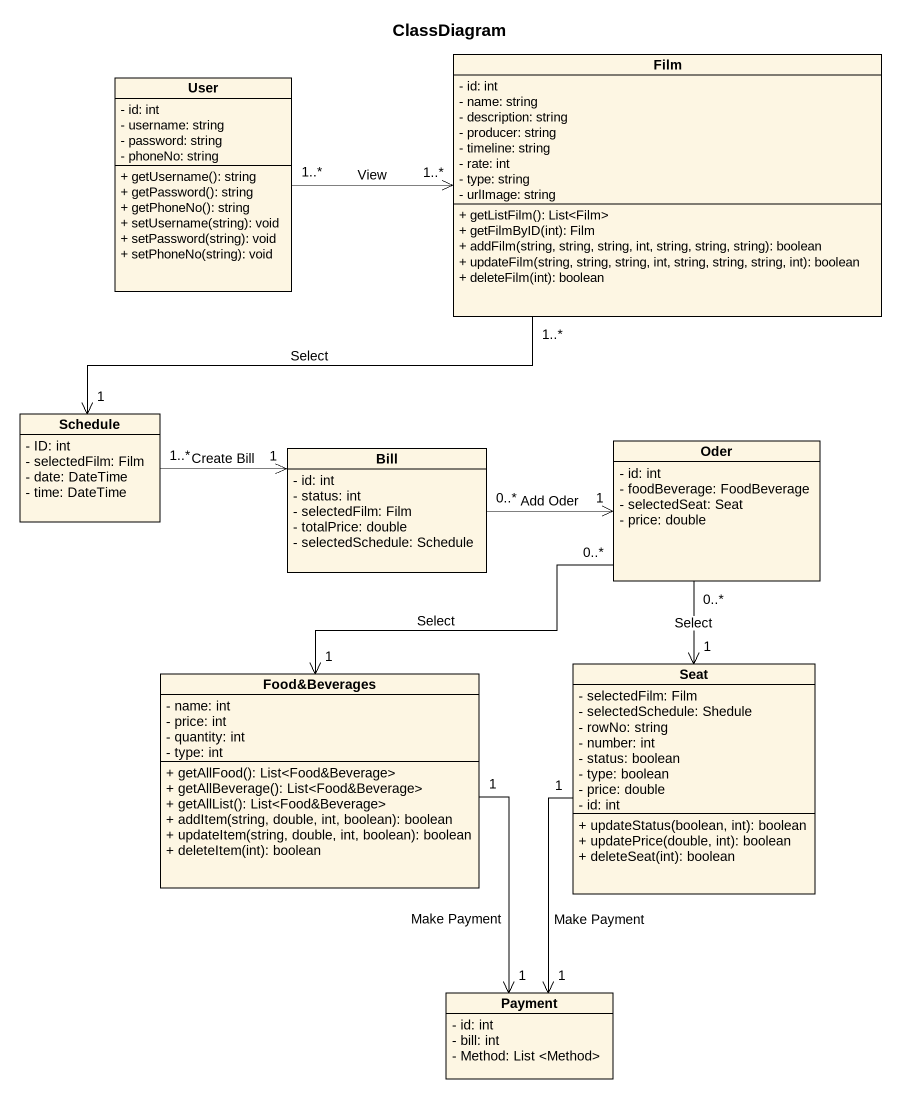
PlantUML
@startuml
title ClassDiagram
hide circle
hide empty members
skinparam classAttributeIconSize 0
class User {
  - id: int
  - username: string
  - password: string
  - phoneNo: string
  + getUsername(): string
  + getPassword(): string
  + getPhoneNo(): string
  + setUsername(string): void
  + setPassword(string): void
  + setPhoneNo(string): void
}
class Film {
  - id: int
  - name: string
  - description: string
  - producer: string
  - timeline: string
  - rate: int
  - type: string
  - urlImage: string
  + getListFilm(): List<Film>
  + getFilmByID(int): Film
  + addFilm(string, string, string, int, string, string, string): boolean
  + updateFilm(string, string, string, int, string, string, string, int): boolean
  + deleteFilm(int): boolean
}
class Schedule {
  - ID: int
  - selectedFilm: Film
  - date: DateTime
  - time: DateTime
}
class Bill {
  - id: int
  - status: int
  - selectedFilm: Film
  - totalPrice: double
  - selectedSchedule: Schedule
}
class Oder {
  - id: int
  - foodBeverage: FoodBeverage
  - selectedSeat: Seat
  - price: double
}
class "Food&Beverages" as Food_Beverages {
  - name: int
  - price: int
  - quantity: int
  - type: int
  + getAllFood(): List<Food&Beverage>
  + getAllBeverage(): List<Food&Beverage>
  + getAllList(): List<Food&Beverage>
  + addItem(string, double, int, boolean): boolean
  + updateItem(string, double, int, boolean): boolean
  + deleteItem(int): boolean
}
class Seat {
  - selectedFilm: Film
  - selectedSchedule: Shedule
  - rowNo: string
  - number: int
  - status: boolean
  - type: boolean
  - price: double
  - id: int
  + updateStatus(boolean, int): boolean
  + updatePrice(double, int): boolean
  + deleteSeat(int): boolean
}
class Payment {
  - id: int
  - bill: int
  - Method: List <Method>
}
User "1..*" -right-> "1..*" Film : View
Film "1..*" -left-> "1" Schedule : Select
Schedule "1..*" -right-> "1" Bill : Create Bill
Bill "0..*" -right-> "1" Oder : Add Oder
Oder "0..*" --> "1" Food_Beverages : Select
Oder "0..*" --> "1" Seat : Select
Food_Beverages "1" --> "1" Payment : Make Payment
Seat "1" --> "1" Payment : Make Payment
@enduml
